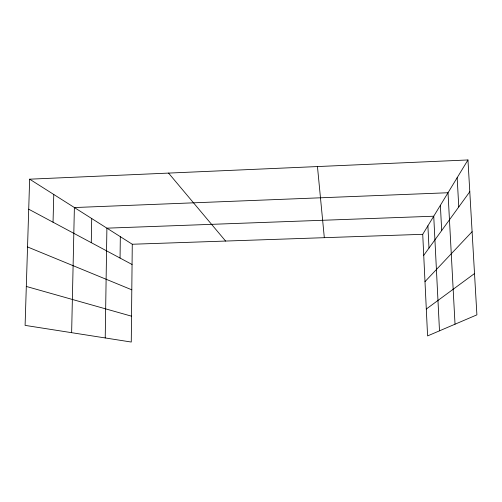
<?xml version="1.0" encoding="UTF-8"?>
<svg xmlns="http://www.w3.org/2000/svg" width="502" height="502" viewBox="0 0 502 502"><rect width="100%" height="100%" fill="white"/><g stroke="black" fill="none" stroke-linecap="round" stroke-linejoin="round"><path stroke-width="0.75" d="M29.649 179.183L132.271 244.248L131.267 342.038L25.1 325.378L29.649 179.183L467.958 159.962L476.9 314.854L427.585 335.92L422.728 234.315L467.958 159.962M120.053 258.059L120.323 236.674M105.219 337.946L106.901 228.165L433.734 216.218L439.495 330.831M91.27 242.661L91.715 218.533M71.635 332.682L74.384 207.546L448.016 192.743L455.025 324.198M53.043 222.217L53.77 194.475M423.732 255.33L469.79 191.726M424.987 281.641L472.1 231.692M426.298 309.037L474.515 273.552M132.271 244.248L422.728 234.315M26.311 286.447L131.53 316.185M27.541 246.946L131.8 289.817M28.714 209.202L132.064 264.485M168.553 173.09L225.605 241.06M317.459 166.564L324.323 237.684M457.159 177.714L458.778 206.931M440.379 205.293L441.685 230.531M427.899 225.818L428.984 248.07"/></g></svg>
